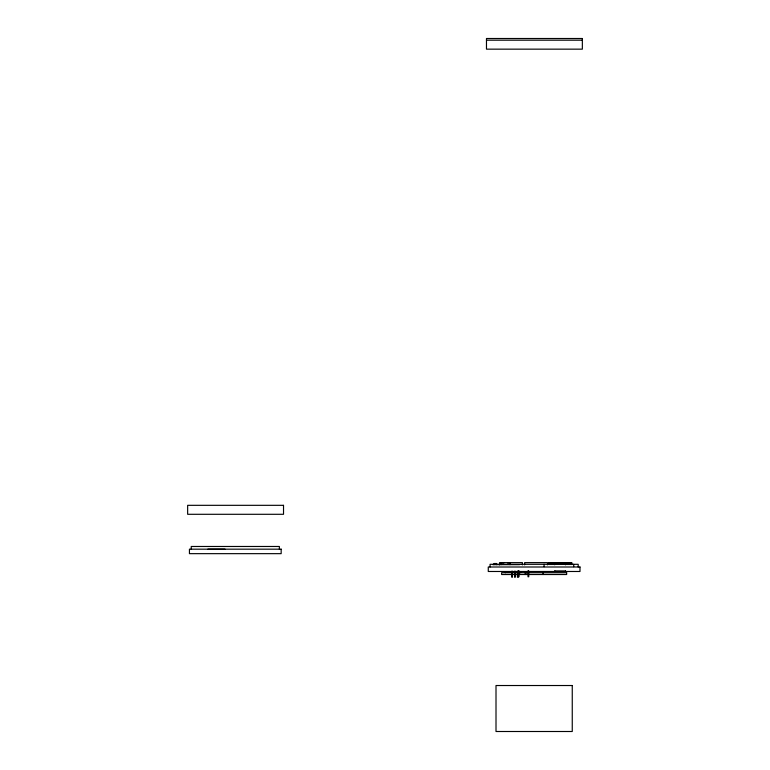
<?xml version="1.0" encoding="UTF-8"?>
<svg xmlns="http://www.w3.org/2000/svg" width="770" height="770" viewBox="0 0 770 770"><rect width="100%" height="100%" fill="white"/><g stroke="black" fill="none" stroke-linecap="round" stroke-linejoin="round"><path stroke-width="1.16" d="M486.476 40.184L582.351 40.184M501.703 562.851L503.994 562.851M507.507 562.851L509.403 562.851M548.644 563.072L571.744 563.072M548.644 564.006L571.744 564.006M555.006 564.227L551.58 564.006M565.199 564.227L568.712 564.006M554.419 564.458L548.644 564.458L548.644 562.629L571.744 562.629L571.744 564.458L564.814 564.458M492.752 564.641L519.615 564.641M554.766 571.176L565.526 571.186M578.203 566.999L578.203 564.304L490.067 564.304L490.067 566.999M573.717 564.304L573.717 566.701M565.526 564.006L565.526 564.785M565.526 570.82L565.526 571.407L554.766 571.407L554.766 570.82M554.766 564.006L554.766 564.785M547.518 564.872L547.518 562.629L524.649 562.629L524.649 564.872M544.082 564.304L544.082 566.701M543.033 572.716L543.043 574.516M528.74 570.772L528.74 576.759L528.008 576.759L528.008 570.772M525.871 572.716L525.871 574.516M525.236 572.716L525.236 574.516M522.407 564.872L522.407 562.629L499.528 562.629L499.528 564.872M520.549 572.716L520.549 571.821L505.409 571.821L505.409 572.716M519.038 570.772L519.038 576.759L518.306 576.759L518.306 570.772M518.152 571.225L518.152 577.202L517.421 577.202L517.421 571.225M515.303 571.225L515.303 577.202L514.581 577.202L514.581 571.225M512.454 571.225L512.454 577.202L511.732 577.202L511.732 571.225M510.029 562.629L510.029 564.641M501.058 562.629L501.058 564.641M496.679 564.641L496.679 563.524L493.878 563.524L493.878 564.641M279.375 549.174L279.375 546.479L191.239 546.479L191.239 549.174M225.023 549.174L207.89 549.174M582.351 38.5L486.476 38.5L486.476 49.155L582.351 49.155L582.351 38.5M283.524 505.322L187.649 505.322L187.649 514.293L283.524 514.293L283.524 505.322M281.166 549.174L189.439 549.174L189.439 553.659L281.166 553.659L281.166 549.174M579.993 566.999L488.267 566.999L488.267 571.484L579.993 571.484L579.993 566.999M566.653 572.716L501.616 572.716L501.616 574.516L566.653 574.516L566.653 572.716M572.254 685.521L496.005 685.521L496.005 731.5L572.254 731.5L572.254 685.521"/></g></svg>
